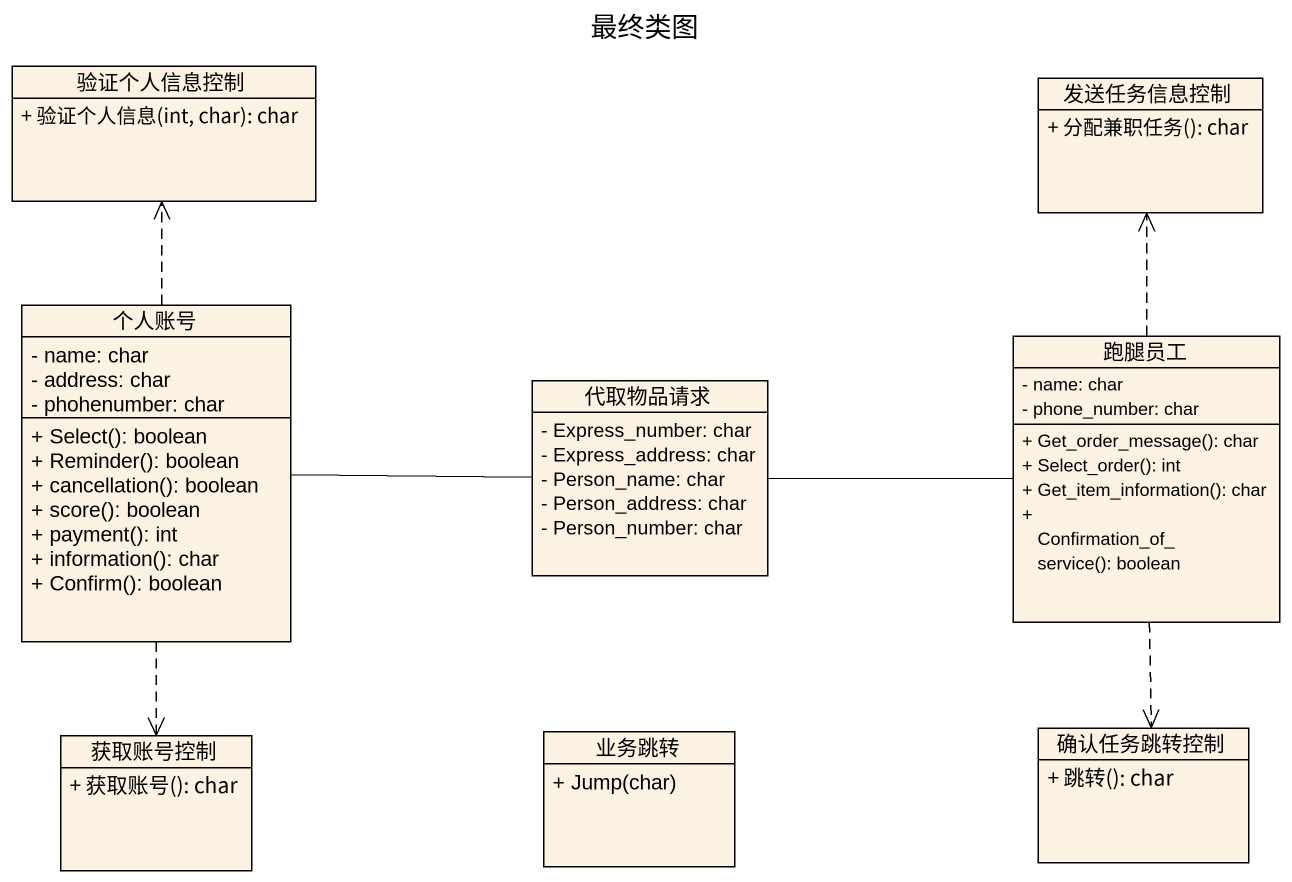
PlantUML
@startuml
title 最终类图
hide circle
hide empty members
skinparam classAttributeIconSize 0
class 验证个人信息控制 {
  + 验证个人信息(int, char): char
}
class 发送任务信息控制 {
  + 分配兼职任务(): char
}
class 个人账号 {
  - name: char
  - address: char
  - phohenumber: char
  + Select(): boolean
  + Reminder(): boolean
  + cancellation(): boolean
  + score(): boolean
  + payment(): int
  + information(): char
  + Confirm(): boolean
}
class 跑腿员工 {
  - name: char
  - phone_number: char
  + Get_order_message(): char
  + Select_order(): int
  + Get_item_information(): char
  + Confirmation_of_service(): boolean
}
class 代取物品请求 {
  - Express_number: char
  - Express_address: char
  - Person_name: char
  - Person_address: char
  - Person_number: char
}
class 获取账号控制 {
  + 获取账号(): char
}
class 业务跳转 {
  + Jump(char)
}
class 确认任务跳转控制 {
  + 跳转(): char
}
个人账号 .up.> 验证个人信息控制
个人账号 -right- 代取物品请求
个人账号 ..> 获取账号控制
跑腿员工 .up.> 发送任务信息控制
跑腿员工 ..> 确认任务跳转控制
代取物品请求 -right- 跑腿员工
@enduml
